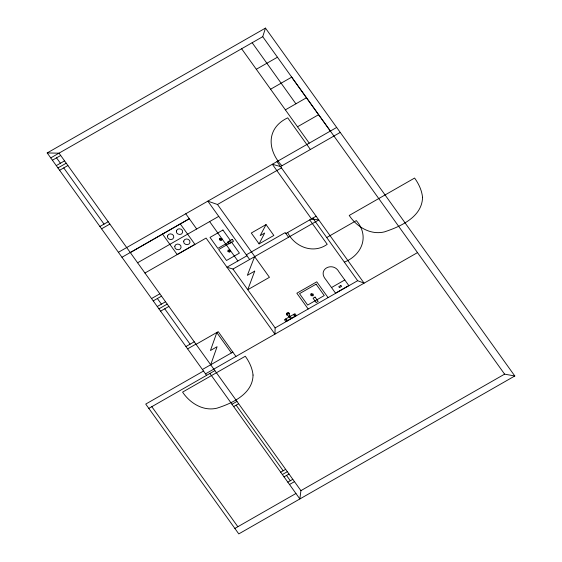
<?xml version="1.0" encoding="UTF-8"?>
<svg xmlns="http://www.w3.org/2000/svg" width="562" height="562" viewBox="0 0 562 562"><rect width="100%" height="100%" fill="white"/><g stroke="black" fill="none" stroke-linecap="round" stroke-linejoin="round"><path stroke-width="0.84" d="M246.971 255.766L226.957 267.217L232.949 269.05L275.134 327.906L274.937 334.151L206.078 238.07L144.947 273.034M206.591 375.346L47.194 152.948L59.052 153.18L300.923 490.647L299.848 498.937L209.907 373.449M50.735 157.894L262.735 36.678L265.475 28.1L514.806 375.978L238.787 533.9L145.741 404.078L203.5 371.039M210.701 364.759L217.087 346.712L210.441 350.512L216.862 332.444M259.089 243.901L264.681 233.033L260.185 235.611L266.051 224.589L273.842 235.464L259.089 243.901L251.291 233.026L266.051 224.589M47.194 152.948L265.475 28.1M52.399 160.226L60.696 155.477M56.263 165.614L64.56 160.873M57.935 167.94L66.232 163.198M59.607 170.279L67.904 165.53M256.321 69.266L277.445 57.219M270.561 89.232L291.72 77.135M285.341 109.857L306.48 97.76M99.888 226.486L108.185 221.737M101.56 228.811L109.857 224.069M297.495 126.78L318.619 114.697M118.399 252.296L336.68 127.448M130.3 252.598L189.331 218.737L121.961 257.27M340.242 132.421L280.536 166.57L272.324 164.259L311.474 218.878L318.795 219.946L232.949 269.05M249.647 259.496L207.828 201.147L217.487 204.491L281.478 167.883M137.585 262.777L218.737 216.377M151.55 298.555L159.847 293.814M153.222 300.888L161.512 296.146M246.304 254.839L285.201 232.591L288.545 237.248M157.255 306.515L165.544 301.766M285.875 233.525L316.118 216.222M158.92 308.84L167.216 304.098M160.591 311.172L168.888 306.43M326.719 237.536L356.308 220.613C369.726 236.019 362.104 254.972 344.351 262.145M185.938 346.536L194.234 341.794M187.61 348.869L195.906 344.127M196.068 344.337L218.225 331.664L235.935 356.463M331.524 287.554L344.794 279.967L348.798 285.552L335.528 293.146L325.784 279.553C316.743 269.036 333.336 261.084 339.019 271.98L344.794 279.967M288.861 316.329L289.753 315.823M289.282 316.926L284.47 319.673L285.826 321.569L296.315 315.57L294.952 313.68L290.175 316.413M202.404 369.508L232.865 352.086M275.134 327.906L357.657 280.705L364.092 283.157L276.968 161.596M205.523 373.856L417.496 252.612M148.825 408.384L214.881 370.604M231.987 404.261L236.967 401.416M233.659 406.593L238.632 403.741M280.684 472.199L285.658 469.354M282.356 474.532L287.33 471.687M284.021 476.864L289.001 474.012M287.828 482.168L292.802 479.323M289.5 484.5L294.474 481.648M234.867 528.428L295.949 493.492M300.923 490.647L504.606 374.144L514.806 375.978M311.474 218.878L313.47 219.047M221.688 238.436L219.679 238.316L219.363 239.763L221.238 240.494L222.039 239.588L221.962 238.815M230.09 250.16L228.081 250.041L227.772 251.488L229.64 252.219L230.441 251.312L230.364 250.54M262.728 36.685L504.606 374.144M291.664 77.163L330.351 131.072M252.169 42.719L295.893 103.815M241.618 48.754L309.226 143.148M310.4 149.492L287.716 117.837C266.198 128.052 267.14 149.949 281.92 165.776M312.802 218.119L357.657 280.705M309.718 219.882L327.225 244.301C313.392 254.319 294.755 247.02 287.632 232.513M328.082 297.621L316.757 281.829L296.855 293.216L308.173 309.009M217.487 204.491L254.797 256.553M293.891 314.284L295.254 316.181M291.538 318.303L289.62 315.633L289.114 313.132L287.821 312.634L286.627 313.266L286.395 314.685L288.72 316.146L290.638 318.816M286.957 320.923L285.601 319.026L286.922 320.944M209.64 221.583L237.859 260.958M185.762 213.764L196.679 228.994M180.24 223.887L194.916 244.358L177.156 254.516L162.481 234.045M216.749 332.507L231.389 352.929M236.145 405.167L283.171 470.773M286.515 475.438L290.315 480.742M56.544 157.852L60.408 163.24M63.752 167.905L104.04 224.112M157.367 298.513L161.399 304.14M164.736 308.805L190.089 344.169M151.81 406.677L237.852 526.72M176.384 230.947C175.597 234.621 181.842 235.984 182.657 232.317C183.444 228.636 177.192 227.273 176.384 230.947M167.49 236.033C166.703 239.707 172.948 241.07 173.763 237.403C174.557 233.722 168.305 232.359 167.49 236.033M174.789 246.212C174.002 249.893 180.247 251.256 181.062 247.582C181.849 243.908 175.604 242.545 174.789 246.212M183.683 241.126C182.896 244.807 189.141 246.17 189.956 242.496C190.743 238.822 184.491 237.459 183.683 241.126M253.041 375.044C252.844 393.814 232.401 403.242 216.988 408.174C203.311 411.503 189.984 403.221 182.587 392.114L245.292 356.245C249.289 361.795 252.352 368.173 253.041 375.044M422.533 197.297C422.202 217.002 400.502 226.556 384.422 231.888C370.428 235.302 356.786 226.83 349.22 215.457L414.601 178.056C418.69 183.739 421.823 190.265 422.533 197.297M286.451 314.706C292.268 312.83 286.887 312.114 286.451 314.706M254.719 271.123L247.765 289.718L269.444 277.312L254.635 256.644L247.343 275.338L254.719 271.123M220.1 238.731L220.079 239.777L221.224 239.841L221.252 238.801L220.1 238.731M228.502 250.455L228.481 251.502L229.626 251.565L229.654 250.526L228.502 250.455M311.067 293.87L310.681 294.544L311.025 295.696L313.034 295.816L313.42 295.141L313.076 293.989L311.067 293.87M311.488 294.284L311.467 295.331L312.613 295.394L312.634 294.355L311.488 294.284M294.263 315.605C293.308 315.465 295.176 314.853 294.263 315.605M286.346 319.869L286.901 319.862L286.346 319.869M222.924 230.027L210.005 237.417L217.852 248.376L230.771 240.986L222.924 230.027M232.197 239.356L227.554 242.011L228.889 243.88L233.539 241.224L232.197 239.356M231.565 242.152L218.646 249.542L226.5 260.501L239.419 253.111L231.565 242.152M316.104 284.175L299.511 293.666L307.674 305.047L324.26 295.556L316.104 284.175M315.057 297.08L313.069 298.218L316.188 302.574L318.176 301.436L315.057 297.08M340.874 285.482L338.767 286.683L339.441 287.632L341.555 286.423L340.874 285.482"/></g></svg>
